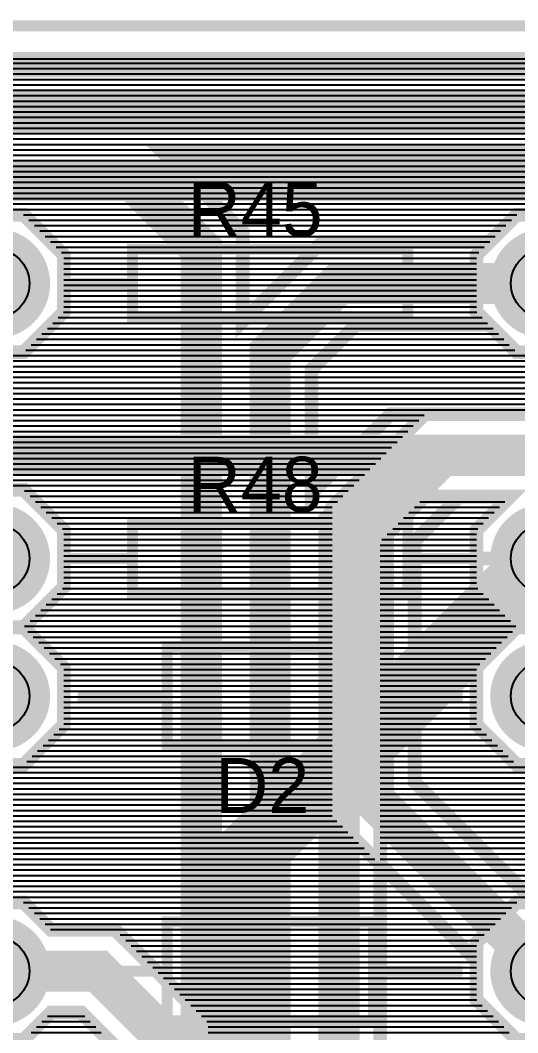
# Model space of a CAD drawing. Header units: inches. Extents: x -5.9 to 5.9, y -1.2 to 1.2.
# Drawn here: x 4.027 to 4.389, y 0.024 to 0.76 of the extents above; entities that cross this region are included whole.
import ezdxf

# ---------------------------------------------------------------- set-up
doc = ezdxf.new("R2010")
doc.units = ezdxf.units.IN
doc.layers.get('0').update_dxf_attribs({"linetype": 'CONTINUOUS'})

# ---------------------------------------------------------------- blocks, each defined once
blk = doc.blocks.new('EPAD')
at = {"const_width": 0.5}
blk.add_lwpolyline([(-0.25, 0, 1), (0.25, 0, 1)], format="xyb", close=True, dxfattribs=at)

msp = doc.modelspace()

# ---------------------------------------------------------------- linework, layer by layer
for points, const_width in [([(-5.627949, -1.212602), (5.887799, -1.212602), (5.887799, 0.755902), (-5.627949, 0.755902), (-5.627949, -1.212602)], 0.008), ([(-5.627949, -1.212602), (5.887799, -1.212602), (5.887799, 0.755902), (-5.627949, 0.755902), (-5.627949, -1.212602)], 0.008), ([(-5.627949, -1.212602), (5.887799, -1.212602), (5.887799, 0.755902), (-5.627949, 0.755902), (-5.627949, -1.212602)], 0.008), ([(-5.4853, 0.731902), (5.745151, 0.731902), (5.705477, 0.692228)], 0.01), ([(-5.4853, 0.731902), (5.745151, 0.731902), (5.705477, 0.692228)], 0.01), ([(2.921633, 0.7235), (5.196485, 0.7235), (5.301485, 0.6185)], 0.01), ([(0.934059, 0.5935), (1.034059, 0.6935), (5.109059, 0.6935), (5.159059, 0.6435), (5.159059, 0.5435), (5.209059, 0.4935), (5.634059, 0.4935), (5.684059, 0.4435), (5.684059, -0.4815), (5.634059, -0.5315), (5.409059, -0.5315), (5.359059, -0.5815), (5.359059, -0.7315)], 0.03), ([(5.309059, 0.5685), (5.184059, 0.6935), (2.934059, 0.6935), (2.884059, 0.6435), (2.884059, 0.3435)], 0.03), ([(5.171633, 0.6635), (4.131484, 0.6635), (4.189059, 0.605926), (4.189059, 0.540925), (4.246633, 0.5985), (4.368348, 0.5985), (4.388348, 0.6185), (4.42977, 0.6185)], 0.01), ([(1.209059, 0.5685), (1.284059, 0.6435), (4.734059, 0.6435), (4.809059, 0.5685)], 0.03), ([(3.009059, 0.5685), (3.084059, 0.6435), (4.109059, 0.6435), (4.159059, 0.5935), (4.159059, -0.2815), (3.909059, -0.5315)], 0.03), ([(3.959059, 0.547789), (3.959059, 0.589211), (3.988348, 0.6185), (4.02977, 0.6185), (4.059059, 0.589211), (4.059059, 0.547789), (4.02977, 0.5185), (3.988348, 0.5185), (3.959059, 0.547789)], 0.01), ([(4.359059, 0.547789), (4.359059, 0.589211), (4.388348, 0.6185), (4.42977, 0.6185), (4.459059, 0.589211), (4.459059, 0.547789), (4.42977, 0.5185), (4.388348, 0.5185), (4.359059, 0.547789)], 0.01), ([(4.388348, 0.0185), (4.359059, 0.047789), (4.359059, 0.076074), (4.254059, 0.181074), (4.254059, 0.405926), (4.321633, 0.4735), (4.971633, 0.4735), (5.069059, 0.570926), (5.069059, 0.585069), (5.092491, 0.6085), (5.125628, 0.6085), (5.149059, 0.585069)], 0.01), ([(4.109059, 0.5435), (4.309059, 0.5435), (4.309059, 0.5935), (4.109059, 0.5935), (4.109059, 0.5435)], 0.008), ([(4.109059, 0.5435), (4.309059, 0.5435), (4.309059, 0.5935), (4.109059, 0.5935), (4.109059, 0.5435)], 0.008), ([(4.109059, 0.5435), (4.309059, 0.5435), (4.309059, 0.5935), (4.109059, 0.5935), (4.109059, 0.5435)], 0.008), ([(5.149059, 0.585069), (5.149059, 0.551931), (5.125628, 0.5285), (5.111485, 0.5285), (4.996485, 0.4135), (4.434769, 0.4135), (4.459059, 0.389211), (4.459059, 0.347789), (4.42977, 0.3185), (4.388348, 0.3185), (4.359059, 0.347789), (4.359059, 0.389211), (4.383349, 0.4135), (4.346485, 0.4135), (4.314059, 0.381074), (4.314059, 0.205926), (4.401485, 0.1185), (4.42977, 0.1185), (4.459059, 0.089211), (4.459059, 0.047789), (4.42977, 0.0185)], 0.01), ([(4.409059, 0.5685), (4.259059, 0.5685), (4.209059, 0.5185), (4.209059, -0.3315), (4.059059, -0.4815), (4.059059, -0.6815), (3.959059, -0.6815), (3.909059, -0.6315)], 0.03), ([(4.409059, 0.0685), (4.284059, 0.1935), (4.284059, 0.3935), (4.334059, 0.4435), (4.984059, 0.4435), (5.109059, 0.5685)], 0.03), ([(4.059059, 0.5685), (4.109059, 0.5685)], 0.008), ([(4.059059, 0.5685), (4.109059, 0.5685)], 0.008), ([(4.059059, 0.5685), (4.109059, 0.5685)], 0.008), ([(4.309059, 0.5685), (4.359059, 0.5685)], 0.008), ([(4.309059, 0.5685), (4.359059, 0.5685)], 0.008), ([(4.309059, 0.5685), (4.359059, 0.5685)], 0.008), ([(5.284059, 0.16535), (5.284059, 0.3935), (5.234059, 0.4435), (3.834059, 0.4435), (3.734059, 0.5435), (3.159059, 0.5435), (3.009059, 0.3935), (2.009059, 0.3935), (1.959059, 0.4435)], 0.03), ([(4.42977, 0.5185), (4.388348, 0.5185), (4.368348, 0.5385), (4.271485, 0.5385), (4.239059, 0.506074), (4.239059, 0.415925), (4.296633, 0.4735), (4.446485, 0.4735)], 0.01), ([(3.909059, -1.0315), (4.209059, -1.0315), (4.259059, -0.9815), (4.259059, 0.3935), (4.309059, 0.4435), (4.434059, 0.4435), (4.609059, 0.2685)], 0.03), ([(3.959059, 0.347789), (3.959059, 0.389211), (3.988348, 0.4185), (4.02977, 0.4185), (4.059059, 0.389211), (4.059059, 0.347789), (4.02977, 0.3185), (3.988348, 0.3185), (3.959059, 0.347789)], 0.01), ([(4.42977, 0.3185), (4.388348, 0.3185), (4.359059, 0.347789), (4.359059, 0.389211), (4.383349, 0.4135), (4.321485, 0.4135), (4.289059, 0.381074), (4.289059, -0.993926)], 0.01), ([(3.609059, -0.2315), (3.684059, -0.3065), (4.184059, -0.3065), (4.184059, 0.1435), (4.409059, 0.3685)], 0.05), ([(4.109059, 0.3435), (4.309059, 0.3435), (4.309059, 0.3935), (4.109059, 0.3935), (4.109059, 0.3435)], 0.008), ([(4.109059, 0.3435), (4.309059, 0.3435), (4.309059, 0.3935), (4.109059, 0.3935), (4.109059, 0.3435)], 0.008), ([(4.109059, 0.3435), (4.309059, 0.3435), (4.309059, 0.3935), (4.109059, 0.3935), (4.109059, 0.3435)], 0.008), ([(4.709059, 0.2685), (4.609059, 0.3685), (4.409059, 0.3685)], 0.05), ([(4.059059, 0.3685), (4.109059, 0.3685)], 0.008), ([(4.059059, 0.3685), (4.109059, 0.3685)], 0.008), ([(4.059059, 0.3685), (4.109059, 0.3685)], 0.008), ([(4.309059, 0.3685), (4.359059, 0.3685)], 0.008), ([(4.309059, 0.3685), (4.359059, 0.3685)], 0.008), ([(4.309059, 0.3685), (4.359059, 0.3685)], 0.008), ([(4.359059, 0.3685), (4.409059, 0.3685)], 0.01), ([(4.359059, 0.3685), (4.409059, 0.3685)], 0.01), ([(4.059059, 0.289211), (4.059059, 0.247789), (4.02977, 0.2185), (3.988348, 0.2185), (3.959059, 0.247789), (3.959059, 0.289211), (3.988348, 0.3185), (4.02977, 0.3185), (4.059059, 0.289211)], 0.01), ([(4.459059, 0.289211), (4.459059, 0.247789), (4.42977, 0.2185), (4.388348, 0.2185), (4.359059, 0.247789), (4.359059, 0.289211), (4.388348, 0.3185), (4.42977, 0.3185), (4.459059, 0.289211)], 0.01), ([(4.459059, 0.289211), (4.459059, 0.247789), (4.42977, 0.2185), (4.388348, 0.2185), (4.359059, 0.247789), (4.359059, 0.289211), (4.388348, 0.3185), (4.42977, 0.3185), (4.459059, 0.289211)], 0.01), ([(4.134059, 0.2325), (4.284059, 0.2325), (4.284059, 0.3045), (4.134059, 0.3045), (4.134059, 0.2325)], 0.008), ([(4.134059, 0.2325), (4.284059, 0.2325), (4.284059, 0.3045), (4.134059, 0.3045), (4.134059, 0.2325)], 0.008), ([(4.134059, 0.2325), (4.284059, 0.2325), (4.284059, 0.3045), (4.134059, 0.3045), (4.134059, 0.2325)], 0.008), ([(4.259059, 0.2335), (4.259059, 0.3035)], 0.008), ([(4.259059, 0.2335), (4.259059, 0.3035)], 0.008), ([(4.259059, 0.2335), (4.259059, 0.3035)], 0.008), ([(4.134059, 0.2685), (4.069059, 0.2685)], 0.008), ([(4.134059, 0.2685), (4.069059, 0.2685)], 0.008), ([(4.134059, 0.2685), (4.069059, 0.2685)], 0.008), ([(4.284059, 0.2685), (4.349059, 0.2685)], 0.008), ([(4.284059, 0.2685), (4.349059, 0.2685)], 0.008), ([(4.284059, 0.2685), (4.349059, 0.2685)], 0.008), ([(3.988348, 0.1185), (4.02977, 0.1185), (4.04977, 0.0985), (4.096485, 0.0985), (4.164059, 0.030926), (4.164059, -0.0765)], 0.01), ([(4.459059, 0.089211), (4.459059, 0.047789), (4.42977, 0.0185), (4.388348, 0.0185), (4.359059, 0.047789), (4.359059, 0.089211), (4.388348, 0.1185), (4.42977, 0.1185), (4.459059, 0.089211)], 0.01), ([(4.134059, 0.0325), (4.284059, 0.0325), (4.284059, 0.1045), (4.134059, 0.1045), (4.134059, 0.0325)], 0.008), ([(4.134059, 0.0325), (4.284059, 0.0325), (4.284059, 0.1045), (4.134059, 0.1045), (4.134059, 0.0325)], 0.008), ([(4.134059, 0.0325), (4.284059, 0.0325), (4.284059, 0.1045), (4.134059, 0.1045), (4.134059, 0.0325)], 0.008), ([(4.259059, 0.0335), (4.259059, 0.1035)], 0.008), ([(4.259059, 0.0335), (4.259059, 0.1035)], 0.008), ([(4.259059, 0.0335), (4.259059, 0.1035)], 0.008), ([(4.009059, 0.0685), (4.084059, 0.0685), (4.134059, 0.0185), (4.134059, -0.0815), (4.109059, -0.1065), (4.039059, -0.1065), (4.014059, -0.0815), (4.009059, -0.0815)], 0.03), ([(4.134059, 0.0685), (4.069059, 0.0685)], 0.008), ([(4.134059, 0.0685), (4.069059, 0.0685)], 0.008), ([(4.134059, 0.0685), (4.069059, 0.0685)], 0.008), ([(4.284059, 0.0685), (4.349059, 0.0685)], 0.008), ([(4.284059, 0.0685), (4.349059, 0.0685)], 0.008), ([(4.284059, 0.0685), (4.349059, 0.0685)], 0.008), ([(4.014059, -0.012861), (4.04042, 0.0135), (4.077698, 0.0135), (4.104059, -0.012861), (4.104059, -0.050139), (4.077698, -0.0765), (4.054059, -0.0765), (4.054059, -0.0765), (4.096633, -0.0765), (4.104059, -0.069074), (4.104059, 0.006074), (4.071633, 0.0385), (4.04977, 0.0385), (4.02977, 0.0185), (3.988348, 0.0185)], 0.01)]:
    msp.add_lwpolyline(points, dxfattribs=dict(const_width=const_width))
for points in [[(-5.4853, 0.731902), (5.745151, 0.731902)], [(-5.4853, 0.731902), (5.745151, 0.731902)], [(-5.482119, 0.72872), (5.74197, 0.72872)], [(-5.482119, 0.72872), (5.74197, 0.72872)], [(-5.478182, 0.724783), (5.738033, 0.724783)], [(-5.478182, 0.724783), (5.738033, 0.724783)], [(3.499138, 0.720846), (5.734096, 0.720846)], [(3.503075, 0.716909), (5.730159, 0.716909)], [(3.507012, 0.712972), (5.726222, 0.712972)], [(3.510949, 0.709035), (5.722285, 0.709035)], [(3.514886, 0.705098), (5.718348, 0.705098)], [(3.518823, 0.701161), (5.714411, 0.701161)], [(3.52276, 0.697224), (5.710474, 0.697224)], [(3.526697, 0.693287), (5.706537, 0.693287)], [(3.530634, 0.68935), (5.705477, 0.68935)], [(3.534571, 0.685413), (5.705477, 0.685413)], [(3.538508, 0.681476), (5.705477, 0.681476)], [(3.542445, 0.677539), (5.705477, 0.677539)], [(3.546382, 0.673602), (5.705477, 0.673602)], [(3.550319, 0.669665), (5.705477, 0.669665)], [(3.554256, 0.665728), (5.705477, 0.665728)], [(3.558193, 0.661791), (5.705477, 0.661791)], [(3.56213, 0.657854), (5.705477, 0.657854)], [(4.133193, 0.661791), (5.173343, 0.661791)], [(4.13713, 0.657854), (5.17728, 0.657854)], [(3.566067, 0.653917), (5.705477, 0.653917)], [(3.570004, 0.64998), (5.705477, 0.64998)], [(4.141067, 0.653917), (5.181217, 0.653917)], [(4.145004, 0.64998), (5.185154, 0.64998)], [(3.573941, 0.646043), (5.705477, 0.646043)], [(3.577878, 0.642106), (5.705477, 0.642106)], [(4.148941, 0.646043), (5.189091, 0.646043)], [(4.152878, 0.642106), (5.193028, 0.642106)], [(3.581815, 0.638169), (5.705477, 0.638169)], [(3.585752, 0.634232), (5.705477, 0.634232)], [(4.156815, 0.638169), (5.196965, 0.638169)], [(4.160752, 0.634232), (5.200902, 0.634232)], [(3.589689, 0.630295), (5.705477, 0.630295)], [(3.593626, 0.626358), (5.705477, 0.626358)], [(4.164689, 0.630295), (5.204839, 0.630295)], [(4.168626, 0.626358), (5.208776, 0.626358)], [(3.597563, 0.622421), (5.705781, 0.622421)], [(4.029785, 0.618484), (4.388333, 0.618484)], [(4.172563, 0.622421), (5.212713, 0.622421)], [(4.1765, 0.618484), (4.388333, 0.618484)], [(4.033722, 0.614547), (4.384396, 0.614547)], [(4.180437, 0.614547), (4.384396, 0.614547)], [(4.037659, 0.61061), (4.380459, 0.61061)], [(4.041596, 0.606673), (4.376522, 0.606673)], [(4.184374, 0.61061), (4.380459, 0.61061)], [(4.188311, 0.606673), (4.376522, 0.606673)], [(4.045533, 0.602736), (4.372585, 0.602736)], [(4.04947, 0.598799), (4.368648, 0.598799)], [(4.189059, 0.602736), (4.372585, 0.602736)], [(4.189059, 0.598799), (4.368648, 0.598799)], [(4.053407, 0.594862), (4.364711, 0.594862)], [(4.057344, 0.590925), (4.360774, 0.590925)], [(4.189059, 0.594862), (4.242996, 0.594862)], [(4.189059, 0.590925), (4.239059, 0.590925)], [(4.059059, 0.586988), (4.359059, 0.586988)], [(4.059059, 0.583051), (4.359059, 0.583051)], [(4.189059, 0.586988), (4.235122, 0.586988)], [(4.189059, 0.583051), (4.231185, 0.583051)], [(4.059059, 0.579114), (4.359059, 0.579114)], [(4.059059, 0.575177), (4.359059, 0.575177)], [(4.189059, 0.579114), (4.227248, 0.579114)], [(4.189059, 0.575177), (4.223311, 0.575177)], [(4.059059, 0.57124), (4.359059, 0.57124)], [(4.059059, 0.567303), (4.359059, 0.567303)], [(4.189059, 0.57124), (4.219374, 0.57124)], [(4.189059, 0.567303), (4.215437, 0.567303)], [(4.059059, 0.563366), (4.359059, 0.563366)], [(4.189059, 0.563366), (4.2115, 0.563366)], [(4.059059, 0.559429), (4.359059, 0.559429)], [(4.059059, 0.555492), (4.359059, 0.555492)], [(4.189059, 0.559429), (4.207563, 0.559429)], [(4.189059, 0.555492), (4.203626, 0.555492)], [(4.058887, 0.547618), (4.359231, 0.547618)], [(4.059059, 0.551555), (4.359059, 0.551555)], [(4.189059, 0.551555), (4.199689, 0.551555)], [(4.189059, 0.547618), (4.195752, 0.547618)], [(4.051013, 0.539744), (4.367105, 0.539744)], [(4.05495, 0.543681), (4.363168, 0.543681)], [(4.189059, 0.543681), (4.191815, 0.543681)], [(4.043139, 0.53187), (4.374979, 0.53187)], [(4.047076, 0.535807), (4.371042, 0.535807)], [(4.264854, 0.53187), (4.374979, 0.53187)], [(4.268791, 0.535807), (4.371042, 0.535807)], [(4.035265, 0.523996), (4.382853, 0.523996)], [(4.039202, 0.527933), (4.378916, 0.527933)], [(4.25698, 0.523996), (4.382853, 0.523996)], [(4.260917, 0.527933), (4.378916, 0.527933)], [(3.732147, 0.516122), (5.014256, 0.516122)], [(4.031328, 0.520059), (4.38679, 0.520059)], [(4.249106, 0.516122), (5.319012, 0.516122)], [(4.253043, 0.520059), (4.38679, 0.520059)], [(3.736084, 0.512185), (5.010319, 0.512185)], [(3.740021, 0.508248), (5.006382, 0.508248)], [(4.241232, 0.508248), (5.326886, 0.508248)], [(4.245169, 0.512185), (5.322949, 0.512185)], [(3.743958, 0.504311), (5.002445, 0.504311)], [(4.239059, 0.504311), (5.330823, 0.504311)], [(3.747895, 0.500374), (4.998508, 0.500374)], [(3.751832, 0.496437), (4.994571, 0.496437)], [(4.239059, 0.500374), (5.33476, 0.500374)], [(4.239059, 0.496437), (5.338697, 0.496437)], [(3.755769, 0.4925), (4.990634, 0.4925)], [(3.759059, 0.488563), (4.986697, 0.488563)], [(4.239059, 0.4925), (5.342634, 0.4925)], [(4.239059, 0.488563), (5.346571, 0.488563)], [(3.759059, 0.484626), (4.98276, 0.484626)], [(3.759059, 0.480689), (4.978823, 0.480689)], [(4.239059, 0.484626), (5.350508, 0.484626)], [(4.239059, 0.480689), (5.354445, 0.480689)], [(3.759059, 0.476752), (4.974886, 0.476752)], [(3.759059, 0.472815), (4.320949, 0.472815)], [(4.239059, 0.476752), (5.358382, 0.476752)], [(4.239059, 0.472815), (4.295949, 0.472815)], [(3.759059, 0.468878), (4.317012, 0.468878)], [(3.759059, 0.464941), (4.313075, 0.464941)], [(4.239059, 0.468878), (4.292012, 0.468878)], [(4.239059, 0.464941), (4.288075, 0.464941)], [(3.759059, 0.461004), (4.309138, 0.461004)], [(3.759059, 0.457067), (4.305201, 0.457067)], [(4.239059, 0.461004), (4.284138, 0.461004)], [(4.239059, 0.457067), (4.280201, 0.457067)], [(3.759059, 0.45313), (4.301264, 0.45313)], [(3.759059, 0.449193), (4.297327, 0.449193)], [(4.239059, 0.45313), (4.276264, 0.45313)], [(4.239059, 0.449193), (4.272327, 0.449193)], [(3.756525, 0.445256), (4.29339, 0.445256)], [(4.239059, 0.445256), (4.26839, 0.445256)], [(3.748651, 0.437382), (4.285516, 0.437382)], [(3.752588, 0.441319), (4.289453, 0.441319)], [(4.239059, 0.441319), (4.264453, 0.441319)], [(4.239059, 0.437382), (4.260516, 0.437382)], [(3.740777, 0.429508), (4.277642, 0.429508)], [(3.744714, 0.433445), (4.281579, 0.433445)], [(4.239059, 0.433445), (4.256579, 0.433445)], [(4.239059, 0.429508), (4.252642, 0.429508)], [(3.732903, 0.421634), (4.269768, 0.421634)], [(3.73684, 0.425571), (4.273705, 0.425571)], [(4.239059, 0.425571), (4.248705, 0.425571)], [(4.239059, 0.421634), (4.244768, 0.421634)], [(4.030572, 0.417697), (4.265831, 0.417697)], [(4.034509, 0.41376), (4.261894, 0.41376)], [(4.239059, 0.417697), (4.240831, 0.417697)], [(4.038446, 0.409823), (4.257957, 0.409823)], [(4.042383, 0.405886), (4.254059, 0.405886)], [(4.31387, 0.405886), (4.375735, 0.405886)], [(4.317807, 0.409823), (4.379672, 0.409823)], [(4.33887, 0.405886), (4.375735, 0.405886)], [(4.342807, 0.409823), (4.379672, 0.409823)], [(4.04632, 0.401949), (4.254059, 0.401949)], [(4.050257, 0.398012), (4.254059, 0.398012)], [(4.305996, 0.398012), (4.367861, 0.398012)], [(4.309933, 0.401949), (4.371798, 0.401949)], [(4.330996, 0.398012), (4.367861, 0.398012)], [(4.334933, 0.401949), (4.371798, 0.401949)], [(4.054194, 0.394075), (4.254059, 0.394075)], [(4.302059, 0.394075), (4.363924, 0.394075)], [(4.327059, 0.394075), (4.363924, 0.394075)], [(4.058131, 0.390138), (4.254059, 0.390138)], [(4.059059, 0.386201), (4.254059, 0.386201)], [(4.294185, 0.386201), (4.359059, 0.386201)], [(4.298122, 0.390138), (4.359987, 0.390138)], [(4.319185, 0.386201), (4.359059, 0.386201)], [(4.323122, 0.390138), (4.359987, 0.390138)], [(4.059059, 0.382264), (4.254059, 0.382264)], [(4.059059, 0.378327), (4.254059, 0.378327)], [(4.289059, 0.378327), (4.359059, 0.378327)], [(4.290248, 0.382264), (4.359059, 0.382264)], [(4.314059, 0.378327), (4.359059, 0.378327)], [(4.315248, 0.382264), (4.359059, 0.382264)], [(4.059059, 0.37439), (4.254059, 0.37439)], [(4.059059, 0.370453), (4.254059, 0.370453)], [(4.289059, 0.37439), (4.359059, 0.37439)], [(4.289059, 0.370453), (4.359059, 0.370453)], [(4.314059, 0.37439), (4.359059, 0.37439)], [(4.314059, 0.370453), (4.359059, 0.370453)], [(4.059059, 0.366516), (4.254059, 0.366516)], [(4.059059, 0.362579), (4.254059, 0.362579)], [(4.289059, 0.366516), (4.359059, 0.366516)], [(4.289059, 0.362579), (4.359059, 0.362579)], [(4.314059, 0.366516), (4.359059, 0.366516)], [(4.314059, 0.362579), (4.359059, 0.362579)], [(4.059059, 0.358642), (4.254059, 0.358642)], [(4.059059, 0.354705), (4.254059, 0.354705)], [(4.289059, 0.358642), (4.359059, 0.358642)], [(4.289059, 0.354705), (4.359059, 0.354705)], [(4.314059, 0.358642), (4.359059, 0.358642)], [(4.314059, 0.354705), (4.359059, 0.354705)], [(4.0581, 0.346831), (4.254059, 0.346831)], [(4.059059, 0.350768), (4.254059, 0.350768)], [(4.289059, 0.350768), (4.359059, 0.350768)], [(4.289059, 0.346831), (4.360018, 0.346831)], [(4.314059, 0.350768), (4.359059, 0.350768)], [(4.314059, 0.346831), (4.360018, 0.346831)], [(4.050226, 0.338957), (4.254059, 0.338957)], [(4.054163, 0.342894), (4.254059, 0.342894)], [(4.289059, 0.342894), (4.363955, 0.342894)], [(4.289059, 0.338957), (4.367892, 0.338957)], [(4.314059, 0.342894), (4.363955, 0.342894)], [(4.314059, 0.338957), (4.367892, 0.338957)], [(4.046289, 0.33502), (4.254059, 0.33502)], [(4.289059, 0.33502), (4.371829, 0.33502)], [(4.314059, 0.33502), (4.371829, 0.33502)], [(4.038415, 0.327146), (4.254059, 0.327146)], [(4.042352, 0.331083), (4.254059, 0.331083)], [(4.289059, 0.331083), (4.375766, 0.331083)], [(4.289059, 0.327146), (4.379703, 0.327146)], [(4.314059, 0.331083), (4.375766, 0.331083)], [(4.314059, 0.327146), (4.379703, 0.327146)], [(4.030541, 0.319272), (4.254059, 0.319272)], [(4.034478, 0.323209), (4.254059, 0.323209)], [(4.289059, 0.323209), (4.38364, 0.323209)], [(4.289059, 0.319272), (4.387577, 0.319272)], [(4.314059, 0.323209), (4.38364, 0.323209)], [(4.314059, 0.319272), (4.387577, 0.319272)], [(4.032935, 0.315335), (4.254059, 0.315335)], [(4.036872, 0.311398), (4.254059, 0.311398)], [(4.289059, 0.315335), (4.385183, 0.315335)], [(4.289059, 0.311398), (4.381246, 0.311398)], [(4.314059, 0.315335), (4.385183, 0.315335)], [(4.314059, 0.311398), (4.381246, 0.311398)], [(4.040809, 0.307461), (4.254059, 0.307461)], [(4.044746, 0.303524), (4.254059, 0.303524)], [(4.289059, 0.307461), (4.377309, 0.307461)], [(4.289059, 0.303524), (4.373372, 0.303524)], [(4.314059, 0.307461), (4.377309, 0.307461)], [(4.314059, 0.303524), (4.373372, 0.303524)], [(4.048683, 0.299587), (4.254059, 0.299587)], [(4.05262, 0.29565), (4.254059, 0.29565)], [(4.289059, 0.299587), (4.369435, 0.299587)], [(4.289059, 0.29565), (4.365498, 0.29565)], [(4.314059, 0.299587), (4.369435, 0.299587)], [(4.314059, 0.29565), (4.365498, 0.29565)], [(4.056557, 0.291713), (4.254059, 0.291713)], [(4.059059, 0.287776), (4.254059, 0.287776)], [(4.289059, 0.291713), (4.361561, 0.291713)], [(4.289059, 0.287776), (4.359059, 0.287776)], [(4.314059, 0.291713), (4.361561, 0.291713)], [(4.314059, 0.287776), (4.359059, 0.287776)], [(4.059059, 0.283839), (4.254059, 0.283839)], [(4.059059, 0.279902), (4.254059, 0.279902)], [(4.289059, 0.283839), (4.359059, 0.283839)], [(4.289059, 0.279902), (4.359059, 0.279902)], [(4.314059, 0.283839), (4.359059, 0.283839)], [(4.314059, 0.279902), (4.359059, 0.279902)], [(4.059059, 0.275965), (4.254059, 0.275965)], [(4.289059, 0.275965), (4.359059, 0.275965)], [(4.314059, 0.275965), (4.359059, 0.275965)], [(4.059059, 0.272028), (4.254059, 0.272028)], [(4.059059, 0.268091), (4.254059, 0.268091)], [(4.289059, 0.272028), (4.359059, 0.272028)], [(4.289059, 0.268091), (4.359059, 0.268091)], [(4.314059, 0.272028), (4.359059, 0.272028)], [(4.314059, 0.268091), (4.359059, 0.268091)], [(4.059059, 0.264154), (4.254059, 0.264154)], [(4.059059, 0.260217), (4.254059, 0.260217)], [(4.289059, 0.264154), (4.359059, 0.264154)], [(4.289059, 0.260217), (4.359059, 0.260217)], [(4.314059, 0.264154), (4.359059, 0.264154)], [(4.314059, 0.260217), (4.359059, 0.260217)], [(4.059059, 0.25628), (4.254059, 0.25628)], [(4.059059, 0.252343), (4.254059, 0.252343)], [(4.289059, 0.25628), (4.359059, 0.25628)], [(4.289059, 0.252343), (4.359059, 0.252343)], [(4.314059, 0.25628), (4.359059, 0.25628)], [(4.314059, 0.252343), (4.359059, 0.252343)], [(4.055738, 0.244469), (4.254059, 0.244469)], [(4.059059, 0.248406), (4.254059, 0.248406)], [(4.289059, 0.248406), (4.359059, 0.248406)], [(4.289059, 0.244469), (4.36238, 0.244469)], [(4.314059, 0.248406), (4.359059, 0.248406)], [(4.314059, 0.244469), (4.36238, 0.244469)], [(4.047864, 0.236594), (4.254059, 0.236594)], [(4.051801, 0.240531), (4.254059, 0.240531)], [(4.289059, 0.240531), (4.366317, 0.240531)], [(4.289059, 0.236594), (4.370254, 0.236594)], [(4.314059, 0.240531), (4.366317, 0.240531)], [(4.314059, 0.236594), (4.370254, 0.236594)], [(4.03999, 0.22872), (4.254059, 0.22872)], [(4.043927, 0.232657), (4.254059, 0.232657)], [(4.289059, 0.232657), (4.374191, 0.232657)], [(4.289059, 0.22872), (4.378128, 0.22872)], [(4.314059, 0.232657), (4.374191, 0.232657)], [(4.314059, 0.22872), (4.378128, 0.22872)], [(4.036053, 0.224783), (4.254059, 0.224783)], [(4.289059, 0.224783), (4.382065, 0.224783)], [(4.314059, 0.224783), (4.382065, 0.224783)], [(3.93136, 0.216909), (4.254059, 0.216909)], [(4.032116, 0.220846), (4.254059, 0.220846)], [(4.289059, 0.220846), (4.386002, 0.220846)], [(4.289059, 0.216909), (4.486758, 0.216909)], [(4.314059, 0.220846), (4.386002, 0.220846)], [(4.314059, 0.216909), (4.486758, 0.216909)], [(3.935297, 0.212972), (4.254059, 0.212972)], [(3.939234, 0.209035), (4.254059, 0.209035)], [(4.289059, 0.212972), (4.482821, 0.212972)], [(4.289059, 0.209035), (4.478884, 0.209035)], [(4.314059, 0.212972), (4.482821, 0.212972)], [(4.314059, 0.209035), (4.478884, 0.209035)], [(3.943171, 0.205098), (4.254059, 0.205098)], [(3.947108, 0.201161), (4.254059, 0.201161)], [(4.289059, 0.205098), (4.474947, 0.205098)], [(4.289059, 0.201161), (4.47101, 0.201161)], [(4.314886, 0.205098), (4.474947, 0.205098)], [(4.318823, 0.201161), (4.47101, 0.201161)], [(3.951045, 0.197224), (4.254059, 0.197224)], [(3.954982, 0.193287), (4.254059, 0.193287)], [(4.289059, 0.197224), (4.467073, 0.197224)], [(4.289059, 0.193287), (4.463136, 0.193287)], [(4.32276, 0.197224), (4.467073, 0.197224)], [(4.326697, 0.193287), (4.463136, 0.193287)], [(3.958919, 0.18935), (4.254059, 0.18935)], [(3.959059, 0.185413), (4.254059, 0.185413)], [(4.289059, 0.18935), (4.459199, 0.18935)], [(4.289059, 0.185413), (4.459059, 0.185413)], [(4.330634, 0.18935), (4.459199, 0.18935)], [(4.334571, 0.185413), (4.459059, 0.185413)], [(3.959059, 0.181476), (4.254059, 0.181476)], [(3.959059, 0.177539), (4.257594, 0.177539)], [(4.289059, 0.181476), (4.459059, 0.181476)], [(4.289059, 0.177539), (4.459059, 0.177539)], [(4.338508, 0.181476), (4.459059, 0.181476)], [(4.342445, 0.177539), (4.459059, 0.177539)], [(3.959059, 0.173602), (4.261531, 0.173602)], [(3.959059, 0.169665), (4.265469, 0.169665)], [(4.289059, 0.173602), (4.459059, 0.173602)], [(4.289059, 0.169665), (4.459059, 0.169665)], [(4.346382, 0.173602), (4.459059, 0.173602)], [(4.350319, 0.169665), (4.459059, 0.169665)], [(3.959059, 0.165728), (4.269406, 0.165728)], [(4.289059, 0.165728), (4.459059, 0.165728)], [(4.354256, 0.165728), (4.459059, 0.165728)], [(3.959059, 0.161791), (4.273343, 0.161791)], [(3.959059, 0.157854), (4.27728, 0.157854)], [(4.289059, 0.161791), (4.459059, 0.161791)], [(4.289059, 0.157854), (4.459059, 0.157854)], [(4.358193, 0.161791), (4.459059, 0.161791)], [(4.36213, 0.157854), (4.459059, 0.157854)], [(3.959059, 0.153917), (4.281217, 0.153917)], [(3.959059, 0.14998), (4.285154, 0.14998)], [(4.289059, 0.153917), (4.459059, 0.153917)], [(4.289059, 0.14998), (4.459059, 0.14998)], [(4.366067, 0.153917), (4.459059, 0.153917)], [(4.370004, 0.14998), (4.459059, 0.14998)], [(3.953376, 0.142106), (4.293028, 0.142106)], [(3.957313, 0.146043), (4.289091, 0.146043)], [(4.289059, 0.146043), (4.460806, 0.146043)], [(4.289059, 0.142106), (4.464743, 0.142106)], [(4.373941, 0.146043), (4.460806, 0.146043)], [(4.377878, 0.142106), (4.464743, 0.142106)], [(3.945502, 0.134232), (4.300902, 0.134232)], [(3.949439, 0.138169), (4.296965, 0.138169)], [(4.289059, 0.138169), (4.46868, 0.138169)], [(4.289059, 0.134232), (4.472617, 0.134232)], [(4.381815, 0.138169), (4.46868, 0.138169)], [(4.385752, 0.134232), (4.472617, 0.134232)], [(3.937628, 0.126358), (4.308776, 0.126358)], [(3.941565, 0.130295), (4.304839, 0.130295)], [(4.289059, 0.130295), (4.476554, 0.130295)], [(4.289059, 0.126358), (4.480491, 0.126358)], [(3.933691, 0.122421), (4.312713, 0.122421)], [(4.029785, 0.118484), (4.31665, 0.118484)], [(4.289059, 0.122421), (4.484428, 0.122421)], [(4.289059, 0.118484), (4.388333, 0.118484)], [(4.033722, 0.114547), (4.320587, 0.114547)], [(4.037659, 0.11061), (4.324524, 0.11061)], [(4.289059, 0.114547), (4.384396, 0.114547)], [(4.289059, 0.11061), (4.380459, 0.11061)], [(4.041596, 0.106673), (4.328461, 0.106673)], [(4.289059, 0.106673), (4.376522, 0.106673)], [(4.045533, 0.102736), (4.332398, 0.102736)], [(4.04947, 0.098799), (4.336335, 0.098799)], [(4.289059, 0.102736), (4.372585, 0.102736)], [(4.289059, 0.098799), (4.368648, 0.098799)], [(4.100122, 0.094862), (4.340272, 0.094862)], [(4.104059, 0.090925), (4.344209, 0.090925)], [(4.289059, 0.094862), (4.364711, 0.094862)], [(4.289059, 0.090925), (4.360774, 0.090925)], [(4.107996, 0.086988), (4.348146, 0.086988)], [(4.111933, 0.083051), (4.352083, 0.083051)], [(4.289059, 0.086988), (4.359059, 0.086988)], [(4.289059, 0.083051), (4.359059, 0.083051)], [(4.11587, 0.079114), (4.35602, 0.079114)], [(4.119807, 0.075177), (4.359059, 0.075177)], [(4.289059, 0.079114), (4.359059, 0.079114)], [(4.289059, 0.075177), (4.359059, 0.075177)], [(4.123744, 0.07124), (4.359059, 0.07124)], [(4.127681, 0.067303), (4.359059, 0.067303)], [(4.289059, 0.07124), (4.359059, 0.07124)], [(4.289059, 0.067303), (4.359059, 0.067303)], [(4.131618, 0.063366), (4.359059, 0.063366)], [(4.135555, 0.059429), (4.359059, 0.059429)], [(4.289059, 0.063366), (4.359059, 0.063366)], [(4.289059, 0.059429), (4.359059, 0.059429)], [(4.139492, 0.055492), (4.359059, 0.055492)], [(4.143429, 0.051555), (4.359059, 0.051555)], [(4.289059, 0.055492), (4.359059, 0.055492)], [(4.289059, 0.051555), (4.359059, 0.051555)], [(4.147366, 0.047618), (4.359231, 0.047618)], [(4.289059, 0.047618), (4.359231, 0.047618)], [(4.151303, 0.043681), (4.363168, 0.043681)], [(4.15524, 0.039744), (4.367105, 0.039744)], [(4.289059, 0.043681), (4.363168, 0.043681)], [(4.289059, 0.039744), (4.367105, 0.039744)], [(4.043139, 0.03187), (4.078264, 0.03187)], [(4.047076, 0.035807), (4.074327, 0.035807)], [(4.159177, 0.035807), (4.371042, 0.035807)], [(4.163114, 0.03187), (4.374979, 0.03187)], [(4.289059, 0.035807), (4.371042, 0.035807)], [(4.289059, 0.03187), (4.374979, 0.03187)], [(4.035265, 0.023996), (4.086138, 0.023996)], [(4.039202, 0.027933), (4.082201, 0.027933)], [(4.164059, 0.027933), (4.378916, 0.027933)], [(4.164059, 0.023996), (4.382853, 0.023996)], [(4.289059, 0.027933), (4.378916, 0.027933)], [(4.289059, 0.023996), (4.382853, 0.023996)]]:
    msp.add_lwpolyline(points)
for centre in [(4.009059, 0.5685), (4.409059, 0.5685), (4.009059, 0.3685), (4.409059, 0.3685), (4.009059, 0.2685), (4.409059, 0.2685), (4.009059, 0.0685), (4.409059, 0.0685)]:
    msp.add_circle(centre, 0.025)

# ---------------------------------------------------------------- block references
for p, xscale, yscale in [((4.009059, 0.5685), 0.08, 0.08), ((4.409059, 0.5685), 0.08, 0.08), ((4.009059, 0.5685), 0.07, 0.07), ((4.409059, 0.5685), 0.07, 0.07), ((4.009059, 0.3685), 0.08, 0.08), ((4.409059, 0.3685), 0.08, 0.08), ((4.009059, 0.3685), 0.07, 0.07), ((4.409059, 0.3685), 0.07, 0.07), ((4.009059, 0.2685), 0.08, 0.08), ((4.009059, 0.2685), 0.07, 0.07), ((4.409059, 0.2685), 0.08, 0.08), ((4.409059, 0.2685), 0.07, 0.07), ((4.009059, 0.0685), 0.08, 0.08), ((4.009059, 0.0685), 0.07, 0.07), ((4.409059, 0.0685), 0.08, 0.08), ((4.409059, 0.0685), 0.07, 0.07)]:
    msp.add_blockref('EPAD', p, dxfattribs=dict(xscale=xscale, yscale=yscale))

# ---------------------------------------------------------------- texts
for s, p in [('R45', (4.149059, 0.6025)), ('R45', (4.149059, 0.6025)), ('R45', (4.149059, 0.6025)), ('R48', (4.149059, 0.4025)), ('R48', (4.149059, 0.4025)), ('R48', (4.149059, 0.4025)), ('D2', (4.169059, 0.1835)), ('D2', (4.169059, 0.1835)), ('D2', (4.169059, 0.1835))]:
    msp.add_text(s, height=0.04).set_placement(p)

doc.saveas('drawing.dxf')
